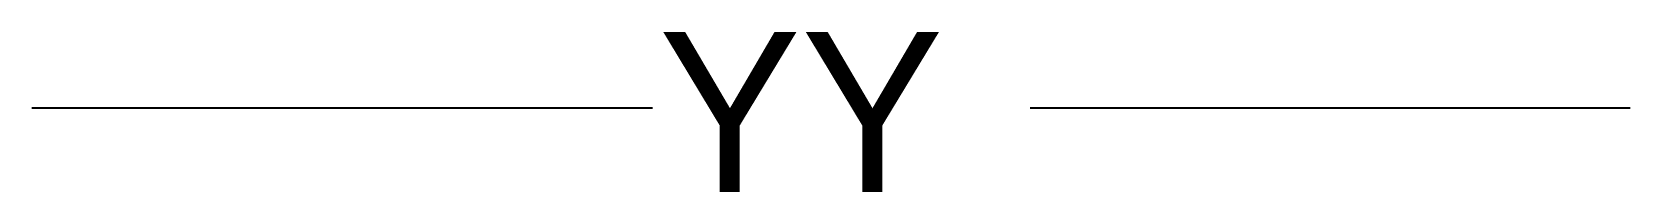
# Model space of a CAD drawing. Header units: metres. Extents: x -41890 to -39046, y -107670 to -107386.
import ezdxf

# ---------------------------------------------------------------- set-up
doc = ezdxf.new("R2010")
doc.units = ezdxf.units.M
doc.layers.add('G', color=3, linetype='Continuous')
doc.layers.add('R', color=3, linetype='Continuous')

msp = doc.modelspace()

# ---------------------------------------------------------------- linework, layer by layer
at = {"layer": 'G'}
for p, q in [((-41890.32, -107520.3), (-40785.75, -107520.3)), ((-40113.54, -107520.3), (-39045.76, -107520.3))]:
    msp.add_line(p, q, dxfattribs=at)

# ---------------------------------------------------------------- texts
at = {"layer": 'R'}
msp.add_text('YY', height=284.46, dxfattribs=at).set_placement((-40774.95, -107670.02))

doc.saveas('drawing.dxf')
